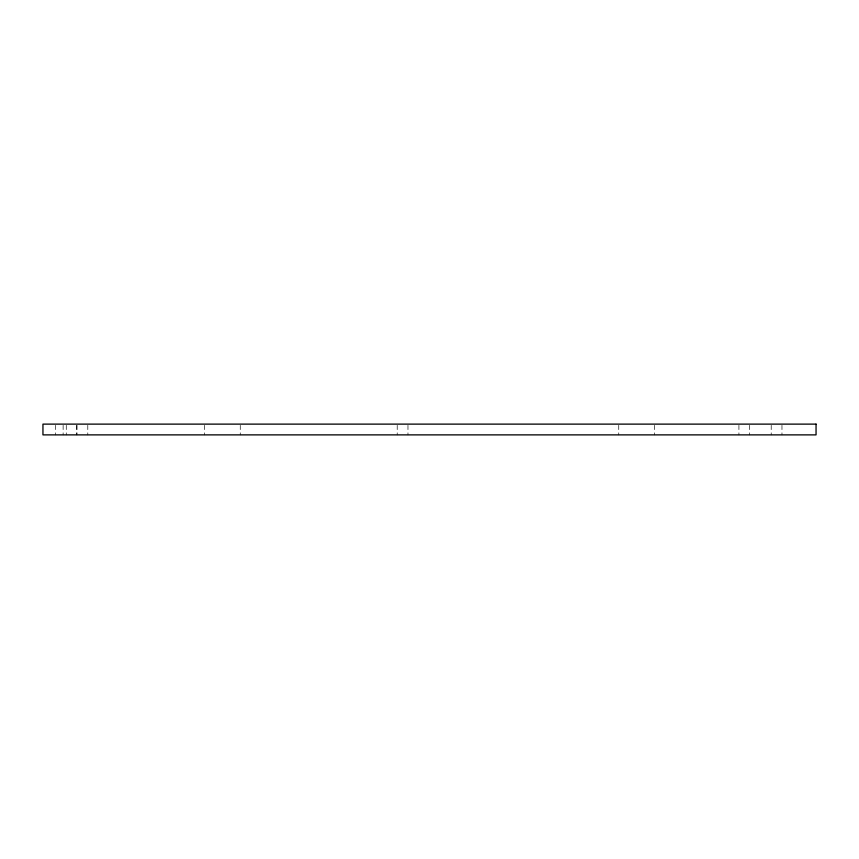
<?xml version="1.0" encoding="UTF-8"?>
<svg xmlns="http://www.w3.org/2000/svg" width="859" height="859" viewBox="0 0 859 859"><rect width="100%" height="100%" fill="white"/><g stroke="black" fill="none" stroke-linecap="round" stroke-linejoin="round"><path stroke-width="0.64" stroke-dasharray="4.29 3.22" d="M781.969 425.312L781.969 434.879M771.21 425.312L771.21 434.879M749.682 425.312L749.682 434.879M738.923 425.312L738.923 434.879M654.612 425.312L654.612 434.879M618.738 425.312L618.738 434.879M407.971 425.312L407.971 434.879M397.212 425.312L397.212 434.879M240.262 425.312L240.262 434.879M204.388 425.312L204.388 434.879M87.79 425.312L87.79 434.879M77.031 425.312L77.031 434.879M76.58 425.312L76.58 434.879M66.272 425.312L66.272 434.879M63.126 425.312L63.126 434.879M55.502 425.312L55.502 434.879"/><path stroke-width="1.29" d="M816.05 424.121L42.95 424.121L42.95 434.879L816.05 434.879L816.05 424.121"/></g></svg>
